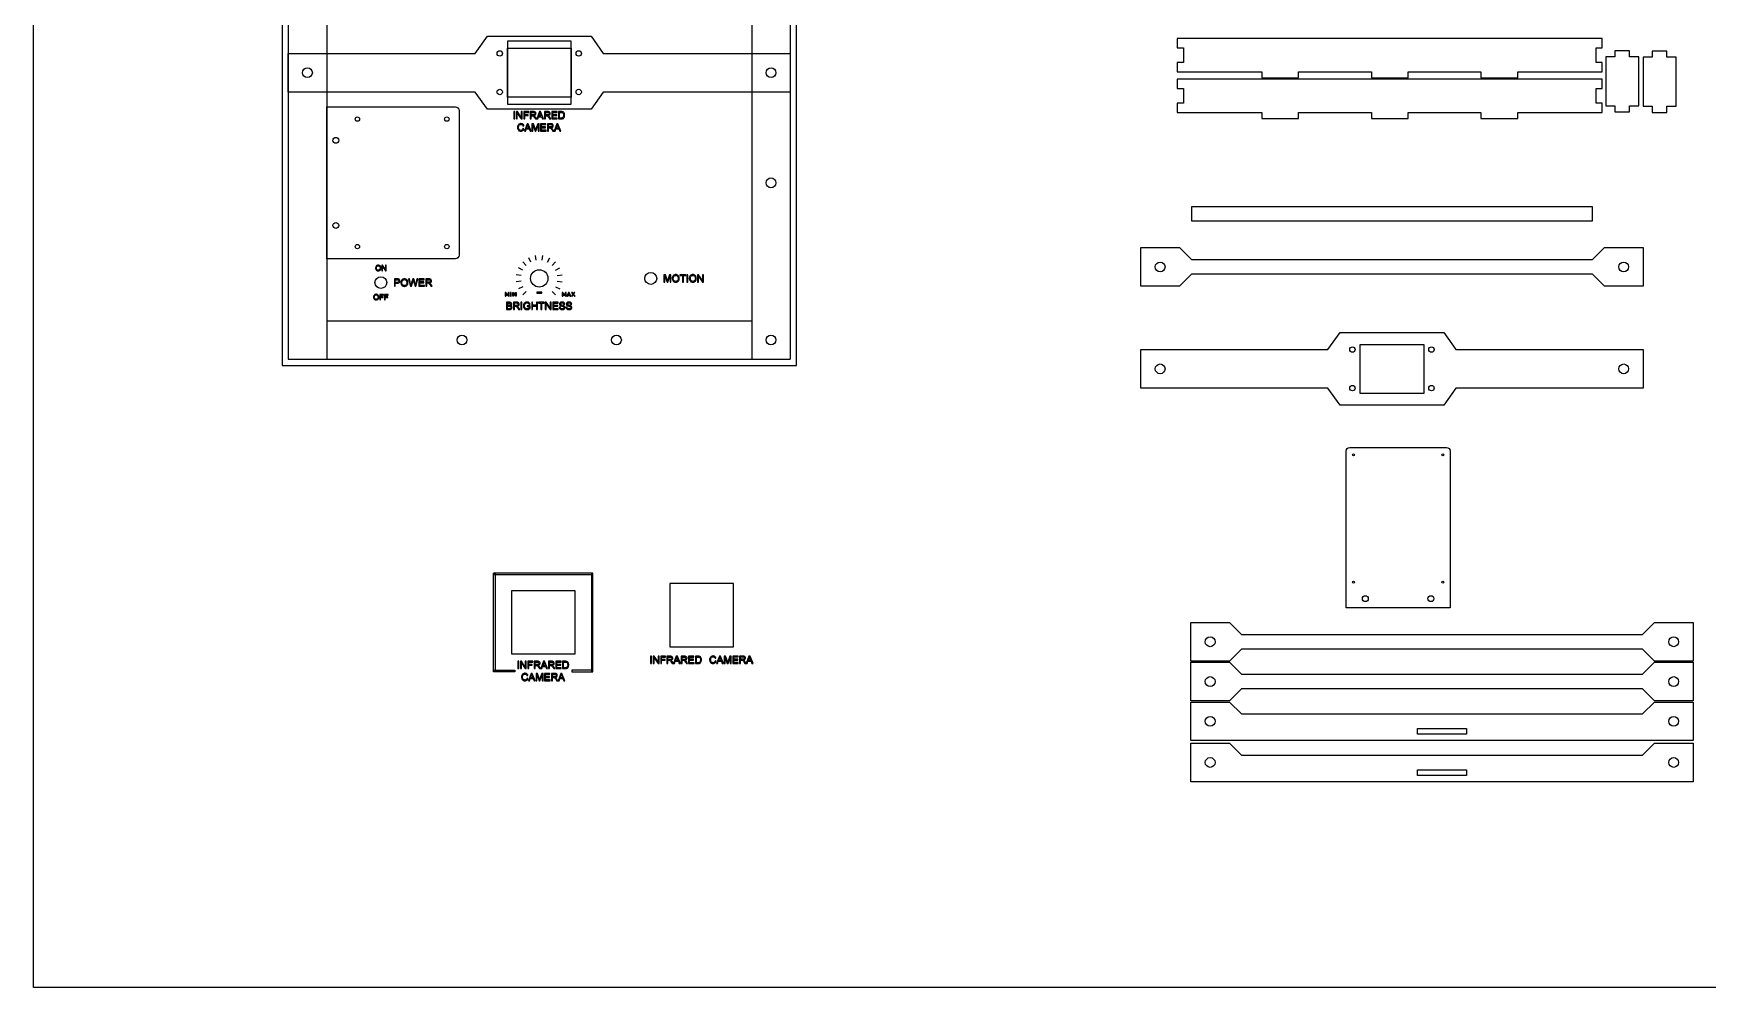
# Model space of a CAD drawing. Header units: inches. Extents: x 494 to 623, y 516 to 579.
# Drawn here: x 494.05 to 528.22, y 516.09 to 535.57 of the extents above; entities that cross this region are included whole.
import ezdxf

# ---------------------------------------------------------------- set-up
doc = ezdxf.new("R2010")
doc.units = ezdxf.units.IN
doc.header["$MEASUREMENT"] = 0

# ---------------------------------------------------------------- blocks, each defined once
blk = doc.blocks.new('Frame')
at = {"color": 7, "linetype": 'ByBlock'}
for p, q in [((4506.05, 308.231), (4506.05, 284.981)), ((4506.05, 308.231), (4516.3, 308.231)), ((4506.837, 308.231), (4506.837, 284.981)), ((4515.513, 308.231), (4515.513, 284.981)), ((4516.3, 308.231), (4516.3, 284.981)), ((4506.837, 307.444), (4515.513, 307.444)), ((4506.837, 285.768), (4515.513, 285.768)), ((4506.05, 284.981), (4516.3, 284.981))]:
    blk.add_line(p, q, dxfattribs=at)
blk = doc.blocks.new('cdwarvw')
at = {"color": 1, "linetype": 'ByBlock'}
for p, q in [((3967.14, 21.195), (3967.39, 21.545)), ((3967.39, 21.545), (3969.503, 21.545)), ((3969.503, 21.545), (3969.753, 21.195)), ((3963.321, 20.408), (3963.321, 21.195)), ((3963.321, 21.195), (3967.14, 21.195)), ((3969.753, 21.195), (3973.571, 21.195)), ((3973.571, 21.195), (3973.571, 20.408)), ((3967.14, 20.408), (3963.321, 20.408)), ((3967.39, 20.058), (3967.14, 20.408)), ((3969.753, 20.408), (3969.503, 20.058)), ((3973.571, 20.408), (3969.753, 20.408)), ((3969.503, 20.058), (3967.39, 20.058))]:
    blk.add_line(p, q, dxfattribs=at)
blk.add_lwpolyline([(3967.796, 21.302), (3969.096, 21.302), (3969.096, 20.302), (3967.796, 20.302)], close=True, dxfattribs=at)
for centre, radius in [((3967.64, 21.195), 0.055), ((3969.252, 21.195), 0.055), ((3963.715, 20.802), 0.1), ((3973.178, 20.802), 0.1), ((3967.64, 20.408), 0.055), ((3969.252, 20.408), 0.055)]:
    blk.add_circle(centre, radius, dxfattribs=at)
blk = doc.blocks.new('tert')
at = {"color": 1, "linetype": 'ByBlock'}
blk.add_lwpolyline([(3961.017, 25.885), (3961.017, 22.932, -0.414214), (3960.942, 22.857), (3958.315, 22.857), (3958.315, 25.96), (3960.942, 25.96, -0.414214)], format="xyb", close=True, dxfattribs=at)
for centre, radius in [((3958.942, 25.71), 0.045), ((3960.767, 25.71), 0.045), ((3958.502, 25.277), 0.06), ((3958.502, 23.539), 0.06), ((3958.942, 23.107), 0.045), ((3960.767, 23.107), 0.045)]:
    blk.add_circle(centre, radius, dxfattribs=at)

msp = doc.modelspace()

# ---------------------------------------------------------------- linework, layer by layer
at = {"color": 3, "linetype": 'ByBlock'}
for p, q in [((504.314, 530.939), (504.299, 531.038)), ((504.431, 530.939), (504.447, 531.038)), ((504.039, 530.74), (503.95, 530.785)), ((504.108, 530.834), (504.038, 530.905)), ((504.203, 530.903), (504.158, 530.992)), ((504.543, 530.903), (504.588, 530.992)), ((504.637, 530.834), (504.708, 530.905)), ((504.706, 530.74), (504.795, 530.785)), ((504.003, 530.628), (503.905, 530.644)), ((504.003, 530.511), (503.905, 530.496)), ((504.039, 530.4), (503.95, 530.355)), ((504.706, 530.4), (504.795, 530.355)), ((504.742, 530.628), (504.841, 530.644)), ((504.742, 530.511), (504.841, 530.496)), ((504.108, 530.305), (504.038, 530.235)), ((504.637, 530.305), (504.708, 530.235))]:
    msp.add_line(p, q, dxfattribs=at)
at = {"color": 1, "linetype": 'ByBlock'}
for p, q in [((520.472, 529.116), (520.722, 529.466)), ((520.722, 529.466), (522.835, 529.466)), ((522.835, 529.466), (523.085, 529.116)), ((516.654, 528.329), (516.654, 529.116)), ((516.654, 529.116), (520.472, 529.116)), ((523.085, 529.116), (526.904, 529.116)), ((526.904, 529.116), (526.904, 528.329)), ((520.472, 528.329), (516.654, 528.329)), ((520.722, 527.979), (520.472, 528.329)), ((523.085, 528.329), (522.835, 527.979)), ((526.904, 528.329), (523.085, 528.329)), ((522.835, 527.979), (520.722, 527.979)), ((522.299, 521.259), (522.299, 521.374)), ((522.299, 521.374), (523.299, 521.374)), ((523.299, 521.259), (522.299, 521.259)), ((523.299, 521.374), (523.299, 521.259)), ((522.299, 520.418), (522.299, 520.533)), ((522.299, 520.533), (523.299, 520.533)), ((523.299, 520.418), (522.299, 520.418)), ((523.299, 520.533), (523.299, 520.418))]:
    msp.add_line(p, q, dxfattribs=at)
at = {"color": 3}
msp.add_lwpolyline([(494.05, 565.125), (551.391, 565.125), (551.391, 516.087), (494.05, 516.087)], close=True, dxfattribs=at)
at = {"color": 1, "linetype": 'ByBlock'}
for points in [[(499.123, 552.293), (499.123, 528.793), (509.623, 528.793), (509.623, 552.293)], [(517.397, 535.28), (517.522, 535.28), (517.522, 534.98), (517.397, 534.98), (517.397, 534.791), (519.124, 534.791), (519.124, 534.666), (519.874, 534.666), (519.874, 534.791), (521.36, 534.791), (521.36, 534.666), (522.11, 534.666), (522.11, 534.791), (523.596, 534.791), (523.596, 534.666), (524.346, 534.666), (524.346, 534.791), (526.073, 534.791), (526.073, 534.98), (525.948, 534.98), (525.948, 535.28), (526.073, 535.28), (526.073, 535.468), (517.397, 535.468)], [(503.723, 534.125), (505.023, 534.125), (505.023, 535.415), (503.723, 535.415)], [(526.331, 534.093), (526.331, 533.968), (526.631, 533.968), (526.631, 534.093), (526.82, 534.093), (526.82, 535.093), (526.631, 535.093), (526.631, 535.218), (526.331, 535.218), (526.331, 535.093), (526.143, 535.093), (526.143, 534.093)], [(527.093, 534.085), (527.093, 533.96), (527.393, 533.96), (527.393, 534.085), (527.582, 534.085), (527.582, 535.085), (527.393, 535.085), (527.393, 535.21), (527.093, 535.21), (527.093, 535.085), (526.905, 535.085), (526.905, 534.085)], [(517.397, 534.449), (517.522, 534.449), (517.522, 534.149), (517.397, 534.149), (517.397, 533.96), (519.124, 533.96), (519.124, 533.835), (519.874, 533.835), (519.874, 533.96), (521.36, 533.96), (521.36, 533.835), (522.11, 533.835), (522.11, 533.96), (523.596, 533.96), (523.596, 533.835), (524.346, 533.835), (524.346, 533.96), (526.073, 533.96), (526.073, 534.149), (525.948, 534.149), (525.948, 534.449), (526.073, 534.449), (526.073, 534.637), (517.397, 534.637)], [(525.867, 532.04), (525.867, 531.74), (517.691, 531.74), (517.691, 532.04)], [(525.873, 530.654), (517.684, 530.654), (517.441, 530.41), (516.654, 530.41), (516.654, 531.197), (517.441, 531.197), (517.684, 530.954), (525.873, 530.954), (526.117, 531.197), (526.904, 531.197), (526.904, 530.41), (526.117, 530.41)], [(504.323, 530.287), (504.323, 530.267), (504.423, 530.267), (504.423, 530.287)], [(521.129, 529.222), (522.429, 529.222), (522.429, 528.222), (521.129, 528.222)], [(503.805, 522.899), (505.105, 522.899), (505.105, 524.189), (503.805, 524.189)], [(507.042, 523.048), (508.342, 523.048), (508.342, 524.338), (507.042, 524.338)], [(526.894, 522.998), (518.705, 522.998), (518.461, 522.755), (517.674, 522.755), (517.674, 523.542), (518.461, 523.542), (518.705, 523.298), (526.894, 523.298), (527.137, 523.542), (527.924, 523.542), (527.924, 522.755), (527.137, 522.755)], [(526.894, 522.186), (518.705, 522.186), (518.461, 521.943), (517.674, 521.943), (517.674, 522.73), (518.461, 522.73), (518.705, 522.486), (526.894, 522.486), (527.137, 522.73), (527.924, 522.73), (527.924, 521.943), (527.137, 521.943)]]:
    msp.add_lwpolyline(points, close=True, dxfattribs=at)
at = {"color": 2, "linetype": 'ByBlock', "flags": 128}
for points in [[(503.872, 533.976), (503.853, 533.976), (503.853, 533.826), (503.872, 533.826)], [(504.006, 533.976), (504.006, 533.858), (503.927, 533.976), (503.907, 533.976), (503.907, 533.826), (503.926, 533.826), (503.926, 533.944), (504.005, 533.826), (504.026, 533.826), (504.026, 533.976)], [(504.08, 533.894), (504.15, 533.894), (504.15, 533.912), (504.08, 533.912), (504.08, 533.958), (504.161, 533.958), (504.161, 533.976), (504.06, 533.976), (504.06, 533.826), (504.08, 533.826)], [(504.306, 533.943), (504.301, 533.958), (504.296, 533.963), (504.284, 533.972), (504.271, 533.975), (504.253, 533.976), (504.187, 533.976), (504.187, 533.826), (504.206, 533.826), (504.206, 533.892), (504.23, 533.892), (504.241, 533.892), (504.25, 533.888), (504.26, 533.878), (504.265, 533.871), (504.274, 533.857), (504.294, 533.826), (504.319, 533.826), (504.293, 533.867), (504.286, 533.875), (504.276, 533.887), (504.265, 533.894), (504.271, 533.895), (504.286, 533.9), (504.296, 533.908), (504.304, 533.92), (504.307, 533.935)], [(504.286, 533.935), (504.282, 533.922), (504.271, 533.912), (504.266, 533.911), (504.249, 533.91), (504.206, 533.91), (504.206, 533.959), (504.254, 533.959), (504.267, 533.958), (504.278, 533.953), (504.282, 533.949)], [(504.401, 533.976), (504.379, 533.976), (504.321, 533.826), (504.342, 533.826), (504.359, 533.871), (504.422, 533.871), (504.439, 533.826), (504.462, 533.826)], [(504.416, 533.887), (504.365, 533.887), (504.381, 533.931), (504.385, 533.945), (504.389, 533.96), (504.389, 533.959), (504.394, 533.945), (504.4, 533.929)], [(504.597, 533.943), (504.591, 533.958), (504.587, 533.963), (504.575, 533.972), (504.562, 533.975), (504.544, 533.976), (504.478, 533.976), (504.478, 533.826), (504.498, 533.826), (504.498, 533.892), (504.521, 533.892), (504.532, 533.892), (504.541, 533.888), (504.551, 533.878), (504.556, 533.871), (504.566, 533.857), (504.585, 533.826), (504.61, 533.826), (504.584, 533.867), (504.577, 533.875), (504.568, 533.887), (504.556, 533.894), (504.562, 533.895), (504.577, 533.9), (504.587, 533.908), (504.595, 533.92), (504.598, 533.935)], [(504.577, 533.935), (504.574, 533.922), (504.562, 533.912), (504.557, 533.911), (504.54, 533.91), (504.498, 533.91), (504.498, 533.959), (504.545, 533.959), (504.558, 533.958), (504.57, 533.953), (504.573, 533.949)], [(504.649, 533.844), (504.649, 533.894), (504.732, 533.894), (504.732, 533.912), (504.649, 533.912), (504.649, 533.958), (504.738, 533.958), (504.738, 533.976), (504.63, 533.976), (504.63, 533.826), (504.741, 533.826), (504.741, 533.844)], [(504.892, 533.908), (504.89, 533.924), (504.887, 533.937), (504.886, 533.938), (504.879, 533.952), (504.869, 533.963), (504.861, 533.968), (504.847, 533.974), (504.838, 533.975), (504.82, 533.976), (504.769, 533.976), (504.769, 533.826), (504.823, 533.826), (504.832, 533.826), (504.847, 533.828), (504.851, 533.83), (504.865, 533.836), (504.868, 533.838), (504.878, 533.85), (504.882, 533.856), (504.888, 533.871), (504.892, 533.885), (504.892, 533.902)], [(504.871, 533.887), (504.868, 533.873), (504.865, 533.866), (504.857, 533.854), (504.843, 533.846), (504.838, 533.845), (504.82, 533.844), (504.789, 533.844), (504.789, 533.958), (504.82, 533.958), (504.833, 533.958), (504.845, 533.955), (504.854, 533.95), (504.865, 533.938), (504.867, 533.933), (504.871, 533.92), (504.872, 533.902)], [(503.954, 533.624), (503.951, 533.638), (503.95, 533.654), (503.951, 533.668), (503.955, 533.683), (503.96, 533.695), (503.971, 533.706), (503.984, 533.712), (504, 533.714), (504.012, 533.712), (504.025, 533.706), (504.033, 533.697), (504.04, 533.683), (504.059, 533.687), (504.056, 533.696), (504.049, 533.709), (504.038, 533.72), (504.03, 533.724), (504.016, 533.729), (504, 533.731), (503.993, 533.731), (503.978, 533.728), (503.964, 533.722), (503.958, 533.718), (503.947, 533.708), (503.938, 533.695), (503.934, 533.685), (503.93, 533.671), (503.929, 533.654), (503.93, 533.644), (503.932, 533.629), (503.937, 533.614), (503.94, 533.608), (503.949, 533.595), (503.96, 533.586), (503.969, 533.581), (503.983, 533.577), (504, 533.576), (504.012, 533.576), (504.027, 533.581), (504.039, 533.588), (504.049, 533.597), (504.056, 533.61), (504.062, 533.626), (504.042, 533.63), (504.041, 533.628), (504.035, 533.613), (504.026, 533.602), (504.014, 533.595), (503.998, 533.593), (503.987, 533.594), (503.973, 533.599), (503.963, 533.607), (503.955, 533.621)], [(504.149, 533.728), (504.128, 533.728), (504.07, 533.578), (504.091, 533.578), (504.107, 533.624), (504.17, 533.624), (504.188, 533.578), (504.21, 533.578)], [(504.164, 533.64), (504.113, 533.64), (504.13, 533.684), (504.134, 533.697), (504.138, 533.712), (504.138, 533.711), (504.142, 533.698), (504.148, 533.681)], [(504.35, 533.578), (504.369, 533.578), (504.369, 533.728), (504.342, 533.728), (504.306, 533.624), (504.302, 533.613), (504.298, 533.6), (504.296, 533.605), (504.291, 533.622), (504.255, 533.728), (504.225, 533.728), (504.225, 533.578), (504.245, 533.578), (504.245, 533.706), (504.288, 533.578), (504.306, 533.578), (504.35, 533.704)], [(504.421, 533.596), (504.421, 533.647), (504.504, 533.647), (504.504, 533.665), (504.421, 533.665), (504.421, 533.71), (504.509, 533.71), (504.509, 533.728), (504.401, 533.728), (504.401, 533.578), (504.513, 533.578), (504.513, 533.596)], [(504.66, 533.696), (504.654, 533.71), (504.65, 533.716), (504.637, 533.724), (504.625, 533.728), (504.607, 533.728), (504.54, 533.728), (504.54, 533.578), (504.56, 533.578), (504.56, 533.645), (504.583, 533.645), (504.594, 533.644), (504.604, 533.64), (504.614, 533.63), (504.618, 533.624), (504.628, 533.609), (504.648, 533.578), (504.673, 533.578), (504.647, 533.619), (504.64, 533.628), (504.63, 533.639), (504.618, 533.646), (504.624, 533.648), (504.639, 533.652), (504.65, 533.66), (504.658, 533.672), (504.66, 533.687)], [(504.64, 533.687), (504.636, 533.674), (504.624, 533.665), (504.62, 533.664), (504.603, 533.662), (504.56, 533.662), (504.56, 533.712), (504.608, 533.712), (504.62, 533.71), (504.632, 533.705), (504.635, 533.701)], [(504.754, 533.728), (504.732, 533.728), (504.675, 533.578), (504.696, 533.578), (504.713, 533.624), (504.775, 533.624), (504.793, 533.578), (504.816, 533.578)], [(504.769, 533.64), (504.719, 533.64), (504.735, 533.684), (504.739, 533.697), (504.743, 533.712), (504.743, 533.711), (504.748, 533.698), (504.754, 533.681)], [(501.141, 530.784), (501.14, 530.792), (501.139, 530.799), (501.137, 530.806), (501.135, 530.812), (501.135, 530.812), (501.131, 530.818), (501.126, 530.824), (501.121, 530.828), (501.115, 530.833), (501.115, 530.833), (501.108, 530.836), (501.102, 530.838), (501.095, 530.839), (501.087, 530.84), (501.086, 530.84), (501.079, 530.839), (501.072, 530.838), (501.065, 530.836), (501.059, 530.833), (501.054, 530.829), (501.048, 530.824), (501.045, 530.82), (501.042, 530.815), (501.039, 530.809), (501.036, 530.803), (501.035, 530.796), (501.034, 530.788), (501.034, 530.78), (501.034, 530.779), (501.034, 530.772), (501.035, 530.766), (501.037, 530.759), (501.04, 530.752), (501.04, 530.752), (501.044, 530.746), (501.048, 530.74), (501.053, 530.735), (501.059, 530.731), (501.06, 530.73), (501.066, 530.727), (501.073, 530.725), (501.08, 530.724), (501.087, 530.723), (501.095, 530.724), (501.102, 530.725), (501.108, 530.727), (501.115, 530.73), (501.115, 530.731), (501.121, 530.734), (501.126, 530.739), (501.131, 530.744), (501.134, 530.751), (501.136, 530.754), (501.138, 530.76), (501.14, 530.767), (501.141, 530.774), (501.141, 530.782)], [(501.126, 530.78), (501.125, 530.772), (501.124, 530.765), (501.122, 530.759), (501.119, 530.753), (501.115, 530.748), (501.113, 530.746), (501.107, 530.742), (501.101, 530.739), (501.095, 530.737), (501.087, 530.736), (501.084, 530.736), (501.077, 530.737), (501.071, 530.74), (501.065, 530.743), (501.06, 530.748), (501.056, 530.753), (501.053, 530.758), (501.051, 530.765), (501.049, 530.772), (501.049, 530.78), (501.049, 530.785), (501.05, 530.793), (501.051, 530.8), (501.054, 530.807), (501.056, 530.812), (501.06, 530.816), (501.062, 530.818), (501.067, 530.822), (501.074, 530.825), (501.08, 530.827), (501.087, 530.827), (501.095, 530.826), (501.101, 530.825), (501.108, 530.822), (501.113, 530.817), (501.118, 530.812), (501.121, 530.806), (501.122, 530.803), (501.124, 530.796), (501.126, 530.789), (501.126, 530.782)], [(501.235, 530.838), (501.235, 530.75), (501.175, 530.838), (501.16, 530.838), (501.16, 530.725), (501.174, 530.725), (501.174, 530.814), (501.234, 530.725), (501.249, 530.725), (501.249, 530.838)], [(501.528, 530.5), (501.531, 530.516), (501.53, 530.522), (501.526, 530.536), (501.524, 530.54), (501.514, 530.551), (501.511, 530.553), (501.495, 530.558), (501.49, 530.559), (501.473, 530.559), (501.416, 530.559), (501.416, 530.409), (501.436, 530.409), (501.436, 530.47), (501.475, 530.47), (501.477, 530.47), (501.495, 530.472), (501.508, 530.476), (501.518, 530.484), (501.521, 530.487)], [(501.509, 530.508), (501.502, 530.495), (501.492, 530.49), (501.475, 530.488), (501.436, 530.488), (501.436, 530.541), (501.475, 530.541), (501.478, 530.541), (501.493, 530.54), (501.506, 530.532), (501.506, 530.53), (501.51, 530.515)], [(501.693, 530.495), (501.69, 530.51), (501.684, 530.524), (501.681, 530.531), (501.671, 530.542), (501.659, 530.552), (501.652, 530.556), (501.638, 530.56), (501.622, 530.562), (501.609, 530.561), (501.594, 530.557), (501.581, 530.551), (501.57, 530.541), (501.568, 530.539), (501.56, 530.528), (501.555, 530.514), (501.551, 530.499), (501.55, 530.482), (501.55, 530.474), (501.553, 530.459), (501.558, 530.445), (501.562, 530.438), (501.572, 530.426), (501.584, 530.417), (501.591, 530.413), (501.606, 530.408), (501.622, 530.407), (501.629, 530.407), (501.644, 530.41), (501.658, 530.416), (501.664, 530.42), (501.675, 530.43), (501.684, 530.443), (501.688, 530.453), (501.692, 530.468), (501.693, 530.484)], [(501.673, 530.481), (501.671, 530.464), (501.666, 530.451), (501.658, 530.439), (501.65, 530.432), (501.637, 530.426), (501.621, 530.424), (501.61, 530.425), (501.597, 530.43), (501.585, 530.439), (501.576, 530.451), (501.572, 530.466), (501.57, 530.482), (501.57, 530.49), (501.573, 530.507), (501.578, 530.52), (501.586, 530.53), (501.593, 530.536), (501.606, 530.542), (501.622, 530.545), (501.635, 530.543), (501.648, 530.538), (501.658, 530.529), (501.666, 530.516), (501.668, 530.515), (501.671, 530.5), (501.673, 530.484)], [(501.855, 530.463), (501.854, 530.46), (501.85, 530.444), (501.847, 530.43), (501.846, 530.437), (501.843, 530.452), (501.84, 530.467), (501.835, 530.483), (501.814, 530.559), (501.79, 530.559), (501.761, 530.458), (501.76, 530.45), (501.755, 530.43), (501.752, 530.445), (501.748, 530.461), (501.725, 530.559), (501.705, 530.559), (501.745, 530.409), (501.765, 530.409), (501.797, 530.523), (501.798, 530.526), (501.802, 530.541), (501.802, 530.54), (501.806, 530.523), (501.838, 530.409), (501.857, 530.409), (501.898, 530.559), (501.878, 530.559)], [(501.937, 530.427), (501.937, 530.478), (502.02, 530.478), (502.02, 530.496), (501.937, 530.496), (501.937, 530.541), (502.025, 530.541), (502.025, 530.559), (501.917, 530.559), (501.917, 530.409), (502.029, 530.409), (502.029, 530.427)], [(502.176, 530.527), (502.17, 530.541), (502.166, 530.547), (502.154, 530.555), (502.141, 530.558), (502.123, 530.559), (502.057, 530.559), (502.057, 530.409), (502.076, 530.409), (502.076, 530.476), (502.099, 530.476), (502.111, 530.475), (502.12, 530.471), (502.13, 530.461), (502.134, 530.455), (502.144, 530.44), (502.164, 530.409), (502.189, 530.409), (502.163, 530.45), (502.156, 530.459), (502.146, 530.47), (502.134, 530.478), (502.14, 530.479), (502.155, 530.484), (502.166, 530.491), (502.174, 530.503), (502.177, 530.518)], [(502.156, 530.518), (502.152, 530.505), (502.14, 530.496), (502.135, 530.494), (502.119, 530.493), (502.076, 530.493), (502.076, 530.542), (502.124, 530.542), (502.136, 530.541), (502.148, 530.536), (502.152, 530.532)], [(507.043, 530.495), (507.062, 530.495), (507.062, 530.645), (507.035, 530.645), (506.999, 530.54), (506.996, 530.529), (506.991, 530.516), (506.99, 530.522), (506.984, 530.538), (506.949, 530.645), (506.919, 530.645), (506.919, 530.495), (506.938, 530.495), (506.938, 530.623), (506.982, 530.495), (506.999, 530.495), (507.043, 530.62)], [(507.231, 530.581), (507.228, 530.596), (507.223, 530.61), (507.219, 530.617), (507.21, 530.628), (507.197, 530.637), (507.19, 530.641), (507.175, 530.646), (507.16, 530.647), (507.147, 530.646), (507.132, 530.643), (507.119, 530.636), (507.108, 530.626), (507.107, 530.625), (507.099, 530.613), (507.093, 530.6), (507.089, 530.585), (507.088, 530.568), (507.089, 530.56), (507.091, 530.545), (507.097, 530.53), (507.1, 530.524), (507.11, 530.512), (507.122, 530.502), (507.13, 530.498), (507.144, 530.494), (507.16, 530.492), (507.167, 530.492), (507.182, 530.495), (507.196, 530.501), (507.202, 530.505), (507.214, 530.516), (507.222, 530.529), (507.227, 530.539), (507.23, 530.553), (507.232, 530.57)], [(507.211, 530.567), (507.209, 530.55), (507.204, 530.536), (507.196, 530.525), (507.188, 530.517), (507.175, 530.511), (507.16, 530.509), (507.149, 530.51), (507.135, 530.515), (507.123, 530.525), (507.123, 530.525), (507.115, 530.537), (507.11, 530.551), (507.109, 530.568), (507.109, 530.576), (507.111, 530.593), (507.116, 530.606), (507.124, 530.616), (507.131, 530.622), (507.145, 530.628), (507.16, 530.63), (507.173, 530.629), (507.187, 530.623), (507.196, 530.615), (507.205, 530.602), (507.205, 530.6), (507.21, 530.586), (507.211, 530.57)], [(507.315, 530.627), (507.365, 530.627), (507.365, 530.645), (507.246, 530.645), (507.246, 530.627), (507.295, 530.627), (507.295, 530.495), (507.315, 530.495)], [(507.408, 530.645), (507.388, 530.645), (507.388, 530.495), (507.408, 530.495)], [(507.58, 530.581), (507.577, 530.596), (507.572, 530.61), (507.568, 530.617), (507.559, 530.628), (507.546, 530.637), (507.539, 530.641), (507.525, 530.646), (507.509, 530.647), (507.496, 530.646), (507.481, 530.643), (507.468, 530.636), (507.457, 530.626), (507.455, 530.625), (507.447, 530.613), (507.442, 530.6), (507.438, 530.585), (507.437, 530.568), (507.437, 530.56), (507.44, 530.545), (507.446, 530.53), (507.449, 530.524), (507.459, 530.512), (507.471, 530.502), (507.479, 530.498), (507.493, 530.494), (507.509, 530.492), (507.516, 530.492), (507.531, 530.495), (507.545, 530.501), (507.552, 530.505), (507.563, 530.516), (507.571, 530.529), (507.576, 530.539), (507.579, 530.553), (507.58, 530.57)], [(507.56, 530.567), (507.558, 530.55), (507.553, 530.536), (507.546, 530.525), (507.537, 530.517), (507.524, 530.511), (507.509, 530.509), (507.498, 530.51), (507.484, 530.515), (507.472, 530.525), (507.472, 530.525), (507.464, 530.537), (507.459, 530.551), (507.457, 530.568), (507.458, 530.576), (507.46, 530.593), (507.465, 530.606), (507.473, 530.616), (507.48, 530.622), (507.494, 530.628), (507.509, 530.63), (507.522, 530.629), (507.536, 530.623), (507.546, 530.615), (507.554, 530.602), (507.555, 530.6), (507.559, 530.586), (507.56, 530.57)], [(507.705, 530.645), (507.705, 530.527), (507.626, 530.645), (507.606, 530.645), (507.606, 530.495), (507.625, 530.495), (507.625, 530.613), (507.704, 530.495), (507.724, 530.495), (507.724, 530.645)], [(501.099, 530.189), (501.098, 530.197), (501.097, 530.204), (501.095, 530.211), (501.092, 530.217), (501.092, 530.217), (501.088, 530.223), (501.084, 530.229), (501.079, 530.233), (501.073, 530.237), (501.072, 530.238), (501.066, 530.241), (501.059, 530.243), (501.052, 530.244), (501.045, 530.245), (501.044, 530.245), (501.036, 530.244), (501.03, 530.243), (501.023, 530.241), (501.017, 530.238), (501.011, 530.234), (501.006, 530.229), (501.003, 530.225), (500.999, 530.22), (500.996, 530.214), (500.994, 530.208), (500.992, 530.201), (500.992, 530.193), (500.991, 530.185), (500.991, 530.184), (500.992, 530.177), (500.993, 530.171), (500.995, 530.164), (500.998, 530.157), (500.998, 530.157), (501.002, 530.151), (501.006, 530.145), (501.011, 530.14), (501.017, 530.136), (501.018, 530.135), (501.024, 530.132), (501.031, 530.13), (501.038, 530.129), (501.045, 530.128), (501.052, 530.129), (501.059, 530.13), (501.066, 530.132), (501.072, 530.135), (501.073, 530.136), (501.079, 530.139), (501.084, 530.144), (501.088, 530.149), (501.092, 530.156), (501.094, 530.159), (501.096, 530.165), (501.098, 530.172), (501.099, 530.179), (501.099, 530.187)], [(501.084, 530.185), (501.083, 530.177), (501.082, 530.17), (501.08, 530.164), (501.076, 530.158), (501.073, 530.153), (501.071, 530.151), (501.065, 530.147), (501.059, 530.144), (501.052, 530.142), (501.045, 530.141), (501.042, 530.141), (501.035, 530.142), (501.029, 530.145), (501.023, 530.148), (501.018, 530.153), (501.014, 530.158), (501.011, 530.163), (501.008, 530.17), (501.007, 530.177), (501.007, 530.185), (501.007, 530.19), (501.008, 530.198), (501.009, 530.205), (501.011, 530.212), (501.014, 530.217), (501.018, 530.221), (501.02, 530.223), (501.025, 530.227), (501.031, 530.23), (501.038, 530.232), (501.045, 530.232), (501.052, 530.232), (501.059, 530.229), (501.066, 530.227), (501.071, 530.222), (501.075, 530.217), (501.079, 530.211), (501.08, 530.208), (501.082, 530.201), (501.083, 530.194), (501.084, 530.187)], [(501.134, 530.181), (501.187, 530.181), (501.187, 530.195), (501.134, 530.195), (501.134, 530.229), (501.195, 530.229), (501.195, 530.243), (501.119, 530.243), (501.119, 530.13), (501.134, 530.13)], [(501.23, 530.181), (501.283, 530.181), (501.283, 530.195), (501.23, 530.195), (501.23, 530.229), (501.291, 530.229), (501.291, 530.243), (501.215, 530.243), (501.215, 530.13), (501.23, 530.13)], [(503.692, 530.205), (503.692, 530.256), (503.717, 530.214), (503.72, 530.214), (503.745, 530.256), (503.745, 530.205), (503.758, 530.205), (503.758, 530.28), (503.747, 530.28), (503.72, 530.234), (503.692, 530.28), (503.68, 530.28), (503.68, 530.205)], [(503.804, 530.006), (503.79, 530.013), (503.795, 530.016), (503.806, 530.026), (503.808, 530.03), (503.811, 530.045), (503.811, 530.05), (503.805, 530.064), (503.801, 530.07), (503.789, 530.078), (503.778, 530.081), (503.761, 530.083), (503.705, 530.083), (503.705, 529.933), (503.763, 529.933), (503.772, 529.934), (503.787, 529.935), (503.789, 529.936), (503.803, 529.943), (503.805, 529.945), (503.814, 529.957), (503.815, 529.962), (503.818, 529.976), (503.817, 529.986), (503.811, 529.999)], [(503.788, 530.056), (503.791, 530.043), (503.787, 530.029), (503.777, 530.022), (503.773, 530.022), (503.757, 530.02), (503.724, 530.02), (503.724, 530.065), (503.755, 530.065), (503.764, 530.065), (503.777, 530.064)], [(503.798, 529.976), (503.794, 529.964), (503.787, 529.955), (503.776, 529.952), (503.763, 529.951), (503.724, 529.951), (503.724, 530.002), (503.759, 530.002), (503.767, 530.002), (503.781, 530), (503.794, 529.991)], [(503.788, 530.205), (503.802, 530.205), (503.802, 530.28), (503.788, 530.28)], [(503.842, 530.28), (503.89, 530.229), (503.89, 530.28), (503.903, 530.28), (503.903, 530.205), (503.893, 530.205), (503.845, 530.256), (503.845, 530.205), (503.832, 530.205), (503.832, 530.28)], [(503.965, 530.05), (503.959, 530.065), (503.955, 530.071), (503.943, 530.079), (503.93, 530.082), (503.913, 530.083), (503.846, 530.083), (503.846, 529.933), (503.866, 529.933), (503.866, 530), (503.888, 530), (503.9, 529.999), (503.909, 529.995), (503.919, 529.985), (503.923, 529.979), (503.934, 529.964), (503.953, 529.933), (503.978, 529.933), (503.952, 529.974), (503.945, 529.983), (503.935, 529.994), (503.923, 530.001), (503.93, 530.002), (503.944, 530.008), (503.955, 530.015), (503.963, 530.027), (503.965, 530.043)], [(503.945, 530.043), (503.941, 530.029), (503.93, 530.02), (503.925, 530.018), (503.909, 530.017), (503.866, 530.017), (503.866, 530.067), (503.913, 530.067), (503.926, 530.065), (503.937, 530.06), (503.941, 530.057)], [(504.02, 530.083), (504, 530.083), (504, 529.933), (504.02, 529.933)], [(504.182, 530.053), (504.175, 530.066), (504.168, 530.073), (504.154, 530.081), (504.141, 530.085), (504.125, 530.085), (504.114, 530.085), (504.099, 530.082), (504.086, 530.077), (504.078, 530.072), (504.067, 530.062), (504.059, 530.048), (504.055, 530.038), (504.051, 530.023), (504.05, 530.008), (504.051, 529.997), (504.054, 529.981), (504.059, 529.967), (504.063, 529.96), (504.073, 529.948), (504.087, 529.94), (504.096, 529.936), (504.111, 529.931), (504.126, 529.931), (504.129, 529.931), (504.143, 529.932), (504.158, 529.936), (504.162, 529.938), (504.175, 529.945), (504.188, 529.954), (504.188, 530.01), (504.125, 530.01), (504.125, 529.992), (504.169, 529.992), (504.169, 529.964), (504.165, 529.961), (504.15, 529.953), (504.141, 529.95), (504.125, 529.948), (504.112, 529.95), (504.098, 529.955), (504.087, 529.962), (504.077, 529.975), (504.076, 529.978), (504.072, 529.992), (504.07, 530.008), (504.072, 530.024), (504.077, 530.039), (504.077, 530.041), (504.086, 530.053), (504.088, 530.057), (504.101, 530.064), (504.109, 530.067), (504.125, 530.069), (504.131, 530.068), (504.146, 530.065), (504.148, 530.064), (504.16, 530.054), (504.162, 530.051), (504.168, 530.036), (504.186, 530.041)], [(504.317, 529.933), (504.336, 529.933), (504.336, 530.083), (504.317, 530.083), (504.317, 530.022), (504.238, 530.022), (504.238, 530.083), (504.219, 530.083), (504.219, 529.933), (504.238, 529.933), (504.238, 530.004), (504.317, 530.004)], [(504.427, 530.065), (504.477, 530.065), (504.477, 530.083), (504.358, 530.083), (504.358, 530.065), (504.408, 530.065), (504.408, 529.933), (504.427, 529.933)], [(504.596, 530.083), (504.596, 529.966), (504.517, 530.083), (504.497, 530.083), (504.497, 529.933), (504.516, 529.933), (504.516, 530.051), (504.595, 529.933), (504.615, 529.933), (504.615, 530.083)], [(504.669, 529.951), (504.669, 530.002), (504.752, 530.002), (504.752, 530.019), (504.669, 530.019), (504.669, 530.065), (504.757, 530.065), (504.757, 530.083), (504.649, 530.083), (504.649, 529.933), (504.761, 529.933), (504.761, 529.951)], [(504.9, 529.983), (504.894, 529.997), (504.889, 530.004), (504.876, 530.012), (504.873, 530.013), (504.861, 530.017), (504.842, 530.022), (504.841, 530.022), (504.822, 530.027), (504.812, 530.032), (504.806, 530.046), (504.806, 530.049), (504.815, 530.062), (504.823, 530.066), (504.841, 530.068), (504.855, 530.067), (504.867, 530.061), (504.872, 530.054), (504.877, 530.039), (504.896, 530.041), (504.895, 530.05), (504.889, 530.064), (504.883, 530.072), (504.869, 530.081), (504.856, 530.085), (504.84, 530.085), (504.827, 530.085), (504.813, 530.081), (504.804, 530.076), (504.794, 530.066), (504.79, 530.059), (504.787, 530.044), (504.788, 530.04), (504.792, 530.025), (504.796, 530.021), (504.809, 530.011), (504.82, 530.008), (504.837, 530.002), (504.853, 529.998), (504.864, 529.995), (504.865, 529.994), (504.878, 529.986), (504.882, 529.974), (504.877, 529.961), (504.877, 529.96), (504.865, 529.952), (504.86, 529.95), (504.844, 529.948), (504.836, 529.948), (504.821, 529.953), (504.817, 529.955), (504.806, 529.965), (504.805, 529.968), (504.8, 529.983), (504.781, 529.981), (504.783, 529.968), (504.79, 529.955), (504.798, 529.945), (504.811, 529.936), (504.814, 529.935), (504.829, 529.931), (504.845, 529.931), (504.86, 529.932), (504.874, 529.936), (504.884, 529.942), (504.894, 529.953), (504.898, 529.961), (504.9, 529.976)], [(504.854, 530.205), (504.854, 530.256), (504.88, 530.214), (504.883, 530.214), (504.908, 530.256), (504.908, 530.205), (504.921, 530.205), (504.921, 530.28), (504.91, 530.28), (504.883, 530.234), (504.854, 530.28), (504.843, 530.28), (504.843, 530.205)], [(505.04, 529.983), (505.034, 529.997), (505.029, 530.004), (505.015, 530.012), (505.013, 530.013), (505.001, 530.017), (504.982, 530.022), (504.98, 530.022), (504.962, 530.027), (504.952, 530.032), (504.946, 530.046), (504.946, 530.049), (504.954, 530.062), (504.963, 530.066), (504.98, 530.068), (504.994, 530.067), (505.007, 530.061), (505.012, 530.054), (505.017, 530.039), (505.036, 530.041), (505.035, 530.05), (505.029, 530.064), (505.022, 530.072), (505.009, 530.081), (504.996, 530.085), (504.98, 530.085), (504.966, 530.085), (504.952, 530.081), (504.944, 530.076), (504.933, 530.066), (504.93, 530.059), (504.927, 530.044), (504.927, 530.04), (504.932, 530.025), (504.935, 530.021), (504.948, 530.011), (504.959, 530.008), (504.977, 530.002), (504.992, 529.998), (505.004, 529.995), (505.005, 529.994), (505.017, 529.986), (505.022, 529.974), (505.017, 529.961), (505.017, 529.96), (505.005, 529.952), (505, 529.95), (504.984, 529.948), (504.976, 529.948), (504.961, 529.953), (504.957, 529.955), (504.946, 529.965), (504.944, 529.968), (504.94, 529.983), (504.921, 529.981), (504.923, 529.968), (504.929, 529.955), (504.938, 529.945), (504.951, 529.936), (504.954, 529.935), (504.968, 529.931), (504.985, 529.931), (505, 529.932), (505.014, 529.936), (505.023, 529.942), (505.033, 529.953), (505.038, 529.961), (505.04, 529.976)], [(504.953, 530.205), (504.96, 530.221), (504.998, 530.221), (505.005, 530.205), (505.021, 530.205), (504.987, 530.28), (504.973, 530.28), (504.939, 530.205)], [(504.966, 530.235), (504.979, 530.265), (504.992, 530.235)], [(505.049, 530.28), (505.03, 530.28), (505.059, 530.243), (505.031, 530.205), (505.048, 530.205), (505.068, 530.234), (505.09, 530.205), (505.109, 530.205), (505.076, 530.245), (505.103, 530.28), (505.086, 530.28), (505.068, 530.254)], [(506.665, 522.853), (506.645, 522.853), (506.645, 522.704), (506.665, 522.704)], [(506.799, 522.853), (506.799, 522.736), (506.72, 522.853), (506.7, 522.853), (506.7, 522.704), (506.718, 522.704), (506.718, 522.822), (506.798, 522.704), (506.818, 522.704), (506.818, 522.853)], [(506.872, 522.772), (506.942, 522.772), (506.942, 522.789), (506.872, 522.789), (506.872, 522.836), (506.953, 522.836), (506.953, 522.853), (506.852, 522.853), (506.852, 522.704), (506.872, 522.704)], [(507.098, 522.821), (507.093, 522.836), (507.089, 522.841), (507.076, 522.85), (507.064, 522.853), (507.046, 522.853), (506.979, 522.853), (506.979, 522.704), (506.999, 522.704), (506.999, 522.77), (507.022, 522.77), (507.033, 522.77), (507.042, 522.766), (507.052, 522.756), (507.057, 522.749), (507.067, 522.735), (507.087, 522.704), (507.112, 522.704), (507.085, 522.744), (507.079, 522.753), (507.069, 522.764), (507.057, 522.772), (507.063, 522.773), (507.078, 522.778), (507.089, 522.786), (507.097, 522.797), (507.099, 522.813)], [(507.079, 522.813), (507.075, 522.799), (507.063, 522.79), (507.058, 522.789), (507.042, 522.787), (506.999, 522.787), (506.999, 522.837), (507.046, 522.837), (507.059, 522.836), (507.071, 522.83), (507.074, 522.827)], [(507.193, 522.853), (507.171, 522.853), (507.114, 522.704), (507.135, 522.704), (507.151, 522.749), (507.214, 522.749), (507.231, 522.704), (507.254, 522.704)], [(507.208, 522.765), (507.157, 522.765), (507.174, 522.809), (507.178, 522.823), (507.182, 522.838), (507.182, 522.836), (507.186, 522.823), (507.192, 522.807)], [(507.39, 522.821), (507.384, 522.836), (507.38, 522.841), (507.367, 522.85), (507.355, 522.853), (507.337, 522.853), (507.27, 522.853), (507.27, 522.704), (507.29, 522.704), (507.29, 522.77), (507.313, 522.77), (507.324, 522.77), (507.334, 522.766), (507.343, 522.756), (507.348, 522.749), (507.358, 522.735), (507.378, 522.704), (507.402, 522.704), (507.376, 522.744), (507.37, 522.753), (507.36, 522.764), (507.348, 522.772), (507.354, 522.773), (507.369, 522.778), (507.38, 522.786), (507.388, 522.797), (507.39, 522.813)], [(507.37, 522.813), (507.366, 522.799), (507.354, 522.79), (507.349, 522.789), (507.333, 522.787), (507.29, 522.787), (507.29, 522.837), (507.337, 522.837), (507.35, 522.836), (507.362, 522.83), (507.365, 522.827)], [(507.442, 522.721), (507.442, 522.772), (507.524, 522.772), (507.524, 522.79), (507.442, 522.79), (507.442, 522.836), (507.53, 522.836), (507.53, 522.853), (507.422, 522.853), (507.422, 522.704), (507.534, 522.704), (507.534, 522.721)], [(507.685, 522.785), (507.683, 522.801), (507.679, 522.815), (507.679, 522.816), (507.672, 522.83), (507.662, 522.841), (507.654, 522.846), (507.639, 522.852), (507.63, 522.853), (507.613, 522.853), (507.561, 522.853), (507.561, 522.704), (507.615, 522.704), (507.625, 522.704), (507.639, 522.706), (507.643, 522.707), (507.657, 522.713), (507.66, 522.716), (507.671, 522.727), (507.675, 522.734), (507.681, 522.749), (507.684, 522.763), (507.685, 522.779)], [(507.664, 522.765), (507.66, 522.751), (507.658, 522.744), (507.65, 522.732), (507.636, 522.724), (507.63, 522.723), (507.613, 522.721), (507.581, 522.721), (507.581, 522.836), (507.612, 522.836), (507.625, 522.836), (507.638, 522.833), (507.646, 522.828), (507.657, 522.816), (507.66, 522.811), (507.663, 522.797), (507.664, 522.779)], [(507.876, 522.752), (507.873, 522.766), (507.871, 522.782), (507.873, 522.796), (507.877, 522.811), (507.882, 522.822), (507.892, 522.834), (507.906, 522.84), (507.922, 522.842), (507.933, 522.84), (507.947, 522.834), (507.955, 522.825), (507.962, 522.811), (507.981, 522.815), (507.978, 522.824), (507.97, 522.837), (507.96, 522.848), (507.952, 522.852), (507.938, 522.857), (507.922, 522.859), (507.915, 522.859), (507.9, 522.855), (507.886, 522.85), (507.88, 522.846), (507.869, 522.836), (507.86, 522.823), (507.856, 522.813), (507.852, 522.799), (507.851, 522.782), (507.852, 522.772), (507.854, 522.756), (507.859, 522.742), (507.862, 522.736), (507.871, 522.723), (507.882, 522.713), (507.89, 522.709), (507.905, 522.705), (507.922, 522.704), (507.934, 522.704), (507.949, 522.709), (507.961, 522.716), (507.97, 522.725), (507.978, 522.738), (507.984, 522.754), (507.964, 522.758), (507.963, 522.756), (507.957, 522.741), (507.948, 522.73), (507.935, 522.723), (507.92, 522.721), (507.909, 522.722), (507.894, 522.727), (507.885, 522.735), (507.877, 522.749)], [(508.071, 522.856), (508.05, 522.856), (507.991, 522.706), (508.013, 522.706), (508.029, 522.752), (508.092, 522.752), (508.11, 522.706), (508.132, 522.706)], [(508.086, 522.768), (508.035, 522.768), (508.052, 522.812), (508.056, 522.825), (508.059, 522.84), (508.06, 522.839), (508.064, 522.826), (508.07, 522.809)], [(508.271, 522.706), (508.291, 522.706), (508.291, 522.856), (508.263, 522.856), (508.228, 522.752), (508.224, 522.741), (508.22, 522.728), (508.218, 522.733), (508.213, 522.75), (508.177, 522.856), (508.147, 522.856), (508.147, 522.706), (508.166, 522.706), (508.166, 522.834), (508.21, 522.706), (508.228, 522.706), (508.271, 522.832)], [(508.343, 522.724), (508.343, 522.775), (508.426, 522.775), (508.426, 522.793), (508.343, 522.793), (508.343, 522.838), (508.431, 522.838), (508.431, 522.856), (508.323, 522.856), (508.323, 522.706), (508.434, 522.706), (508.434, 522.724)], [(508.582, 522.824), (508.576, 522.838), (508.572, 522.844), (508.559, 522.852), (508.547, 522.855), (508.529, 522.856), (508.462, 522.856), (508.462, 522.706), (508.482, 522.706), (508.482, 522.773), (508.505, 522.773), (508.516, 522.772), (508.526, 522.768), (508.535, 522.758), (508.54, 522.752), (508.55, 522.737), (508.57, 522.706), (508.595, 522.706), (508.568, 522.747), (508.562, 522.756), (508.552, 522.767), (508.54, 522.774), (508.546, 522.776), (508.561, 522.78), (508.572, 522.788), (508.58, 522.8), (508.582, 522.815)], [(508.562, 522.815), (508.558, 522.802), (508.546, 522.793), (508.541, 522.791), (508.525, 522.79), (508.482, 522.79), (508.482, 522.84), (508.53, 522.84), (508.542, 522.838), (508.554, 522.833), (508.557, 522.829)], [(508.676, 522.856), (508.654, 522.856), (508.597, 522.706), (508.618, 522.706), (508.634, 522.752), (508.697, 522.752), (508.714, 522.706), (508.737, 522.706)], [(508.691, 522.768), (508.64, 522.768), (508.657, 522.812), (508.661, 522.825), (508.665, 522.84), (508.665, 522.839), (508.669, 522.826), (508.675, 522.809)], [(503.955, 522.75), (503.935, 522.75), (503.935, 522.6), (503.955, 522.6)], [(504.089, 522.75), (504.089, 522.632), (504.01, 522.75), (503.99, 522.75), (503.99, 522.6), (504.008, 522.6), (504.008, 522.718), (504.088, 522.6), (504.108, 522.6), (504.108, 522.75)], [(504.037, 522.398), (504.033, 522.412), (504.032, 522.428), (504.033, 522.442), (504.037, 522.457), (504.042, 522.469), (504.053, 522.48), (504.066, 522.486), (504.082, 522.488), (504.094, 522.486), (504.107, 522.48), (504.115, 522.471), (504.122, 522.457), (504.141, 522.461), (504.139, 522.47), (504.131, 522.483), (504.12, 522.494), (504.112, 522.498), (504.099, 522.503), (504.083, 522.505), (504.075, 522.505), (504.06, 522.502), (504.046, 522.496), (504.04, 522.492), (504.029, 522.482), (504.021, 522.469), (504.017, 522.459), (504.013, 522.445), (504.011, 522.428), (504.012, 522.418), (504.015, 522.403), (504.019, 522.388), (504.023, 522.382), (504.031, 522.369), (504.042, 522.36), (504.051, 522.355), (504.066, 522.351), (504.082, 522.35), (504.095, 522.35), (504.109, 522.355), (504.122, 522.362), (504.131, 522.371), (504.139, 522.384), (504.144, 522.4), (504.124, 522.405), (504.124, 522.402), (504.118, 522.387), (504.108, 522.376), (504.096, 522.369), (504.081, 522.367), (504.07, 522.368), (504.055, 522.373), (504.046, 522.381), (504.038, 522.395)], [(504.162, 522.668), (504.232, 522.668), (504.232, 522.686), (504.162, 522.686), (504.162, 522.732), (504.243, 522.732), (504.243, 522.75), (504.142, 522.75), (504.142, 522.6), (504.162, 522.6)], [(504.231, 522.502), (504.21, 522.502), (504.152, 522.352), (504.173, 522.352), (504.19, 522.398), (504.252, 522.398), (504.27, 522.352), (504.293, 522.352)], [(504.246, 522.414), (504.196, 522.414), (504.212, 522.458), (504.217, 522.471), (504.22, 522.486), (504.221, 522.485), (504.225, 522.472), (504.231, 522.455)], [(504.389, 522.717), (504.383, 522.732), (504.379, 522.737), (504.366, 522.746), (504.354, 522.749), (504.336, 522.75), (504.269, 522.75), (504.269, 522.6), (504.289, 522.6), (504.289, 522.666), (504.312, 522.666), (504.323, 522.666), (504.332, 522.662), (504.342, 522.652), (504.347, 522.645), (504.357, 522.631), (504.377, 522.6), (504.402, 522.6), (504.375, 522.641), (504.369, 522.649), (504.359, 522.661), (504.347, 522.668), (504.353, 522.669), (504.368, 522.674), (504.379, 522.682), (504.387, 522.694), (504.389, 522.709)], [(504.369, 522.709), (504.365, 522.696), (504.353, 522.686), (504.348, 522.685), (504.332, 522.684), (504.289, 522.684), (504.289, 522.733), (504.336, 522.733), (504.349, 522.732), (504.361, 522.727), (504.364, 522.723)], [(504.432, 522.352), (504.451, 522.352), (504.451, 522.502), (504.424, 522.502), (504.388, 522.398), (504.384, 522.387), (504.38, 522.374), (504.378, 522.379), (504.373, 522.396), (504.338, 522.502), (504.308, 522.502), (504.308, 522.352), (504.327, 522.352), (504.327, 522.48), (504.371, 522.352), (504.388, 522.352), (504.432, 522.478)], [(504.483, 522.75), (504.461, 522.75), (504.404, 522.6), (504.425, 522.6), (504.441, 522.645), (504.504, 522.645), (504.521, 522.6), (504.544, 522.6)], [(504.498, 522.661), (504.447, 522.661), (504.464, 522.705), (504.468, 522.719), (504.472, 522.734), (504.472, 522.733), (504.476, 522.719), (504.482, 522.703)], [(504.503, 522.37), (504.503, 522.421), (504.586, 522.421), (504.586, 522.439), (504.503, 522.439), (504.503, 522.484), (504.592, 522.484), (504.592, 522.502), (504.483, 522.502), (504.483, 522.352), (504.595, 522.352), (504.595, 522.37)], [(504.68, 522.717), (504.674, 522.732), (504.67, 522.737), (504.657, 522.746), (504.645, 522.749), (504.627, 522.75), (504.56, 522.75), (504.56, 522.6), (504.58, 522.6), (504.58, 522.666), (504.603, 522.666), (504.614, 522.666), (504.624, 522.662), (504.633, 522.652), (504.638, 522.645), (504.648, 522.631), (504.668, 522.6), (504.692, 522.6), (504.666, 522.641), (504.66, 522.649), (504.65, 522.661), (504.638, 522.668), (504.644, 522.669), (504.659, 522.674), (504.67, 522.682), (504.678, 522.694), (504.68, 522.709)], [(504.66, 522.709), (504.656, 522.696), (504.644, 522.686), (504.639, 522.685), (504.623, 522.684), (504.58, 522.684), (504.58, 522.733), (504.627, 522.733), (504.64, 522.732), (504.652, 522.727), (504.655, 522.723)], [(504.742, 522.47), (504.736, 522.484), (504.732, 522.49), (504.72, 522.498), (504.707, 522.502), (504.689, 522.502), (504.623, 522.502), (504.623, 522.352), (504.643, 522.352), (504.643, 522.419), (504.666, 522.419), (504.677, 522.418), (504.686, 522.414), (504.696, 522.404), (504.701, 522.398), (504.711, 522.383), (504.73, 522.352), (504.755, 522.352), (504.729, 522.393), (504.722, 522.402), (504.712, 522.413), (504.701, 522.42), (504.707, 522.422), (504.722, 522.426), (504.732, 522.434), (504.74, 522.446), (504.743, 522.461)], [(504.722, 522.461), (504.718, 522.448), (504.707, 522.439), (504.702, 522.438), (504.685, 522.436), (504.643, 522.436), (504.643, 522.486), (504.69, 522.486), (504.703, 522.484), (504.714, 522.479), (504.718, 522.475)], [(504.732, 522.618), (504.732, 522.668), (504.814, 522.668), (504.814, 522.686), (504.732, 522.686), (504.732, 522.732), (504.82, 522.732), (504.82, 522.75), (504.712, 522.75), (504.712, 522.6), (504.824, 522.6), (504.824, 522.618)], [(504.837, 522.502), (504.815, 522.502), (504.757, 522.352), (504.779, 522.352), (504.795, 522.398), (504.858, 522.398), (504.875, 522.352), (504.898, 522.352)], [(504.852, 522.414), (504.801, 522.414), (504.817, 522.458), (504.821, 522.471), (504.825, 522.486), (504.825, 522.485), (504.83, 522.472), (504.836, 522.455)], [(504.975, 522.682), (504.973, 522.698), (504.969, 522.711), (504.969, 522.712), (504.962, 522.726), (504.952, 522.737), (504.944, 522.742), (504.929, 522.748), (504.92, 522.749), (504.903, 522.75), (504.851, 522.75), (504.851, 522.6), (504.905, 522.6), (504.915, 522.6), (504.929, 522.602), (504.933, 522.604), (504.947, 522.61), (504.95, 522.612), (504.961, 522.624), (504.965, 522.63), (504.971, 522.645), (504.974, 522.659), (504.975, 522.676)], [(504.954, 522.661), (504.95, 522.647), (504.948, 522.64), (504.94, 522.628), (504.926, 522.62), (504.92, 522.619), (504.903, 522.618), (504.871, 522.618), (504.871, 522.732), (504.902, 522.732), (504.915, 522.732), (504.928, 522.729), (504.936, 522.724), (504.947, 522.712), (504.95, 522.707), (504.953, 522.694), (504.954, 522.676)]]:
    msp.add_lwpolyline(points, close=True, dxfattribs=at)
at = {"color": 1, "linetype": 'ByBlock'}
msp.add_lwpolyline([(520.917, 527.118), (522.892, 527.118, -0.414214), (522.967, 527.043), (522.967, 523.84), (520.842, 523.84), (520.842, 527.043, -0.414214)], format="xyb", close=True, dxfattribs=at)
at = {"color": 2, "linetype": 'ByBlock'}
for points in [[(503.442, 524.522), (505.468, 524.522), (505.468, 524.552), (503.442, 524.552)], [(503.442, 522.536), (503.442, 524.552), (503.472, 524.552), (503.472, 522.536)], [(505.468, 522.536), (505.468, 524.552), (505.438, 524.552), (505.438, 522.536)], [(503.873, 522.536), (503.442, 522.536), (503.442, 522.566), (503.873, 522.566)], [(505.037, 522.536), (505.468, 522.536), (505.468, 522.566), (505.037, 522.566)]]:
    msp.add_lwpolyline(points, close=True, dxfattribs=at)
at = {"color": 1, "linetype": 'ByBlock'}
for points in [[(527.924, 521.131), (517.674, 521.131), (517.674, 521.918), (518.461, 521.918), (518.705, 521.674), (526.894, 521.674), (527.137, 521.918), (527.924, 521.918), (527.924, 521.131)], [(527.924, 520.29), (517.674, 520.29), (517.674, 521.077), (518.461, 521.077), (518.705, 520.833), (526.894, 520.833), (527.137, 521.077), (527.924, 521.077), (527.924, 520.29)]]:
    msp.add_lwpolyline(points, dxfattribs=at)
for centre, radius in [((509.104, 532.521), 0.1), ((504.373, 530.57), 0.177), ((506.65, 530.57), 0.122), ((517.047, 530.804), 0.1), ((526.51, 530.804), 0.1), ((526.51, 530.804), 0.1), ((501.141, 530.484), 0.12), ((502.795, 529.312), 0.1), ((505.95, 529.312), 0.1), ((509.104, 529.312), 0.1), ((520.972, 529.116), 0.055), ((522.585, 529.116), 0.055), ((517.047, 528.722), 0.1), ((526.51, 528.722), 0.1), ((520.972, 528.329), 0.055), ((522.585, 528.329), 0.055), ((520.992, 526.968), 0.02), ((522.817, 526.968), 0.02), ((520.992, 524.365), 0.02), ((522.817, 524.365), 0.02), ((521.236, 524.028), 0.06), ((522.574, 524.028), 0.06), ((518.068, 523.148), 0.1), ((527.531, 523.148), 0.1), ((527.531, 523.148), 0.1), ((518.068, 522.336), 0.1), ((527.531, 522.336), 0.1), ((527.531, 522.336), 0.1), ((518.068, 521.524), 0.1), ((527.531, 521.524), 0.1), ((527.531, 521.524), 0.1), ((518.068, 520.683), 0.1), ((527.531, 520.683), 0.1), ((527.531, 520.683), 0.1)]:
    msp.add_circle(centre, radius, dxfattribs=at)

# ---------------------------------------------------------------- block references
for name, p in [('Frame', (-4006.802, 243.938)), ('tert', (-3458.28, 508.112))]:
    msp.add_blockref(name, p, dxfattribs=at)
at = {"color": 6, "linetype": 'ByBlock'}
msp.add_blockref('cdwarvw', (-3464.073, 513.968), dxfattribs=at)

doc.saveas('drawing.dxf')
